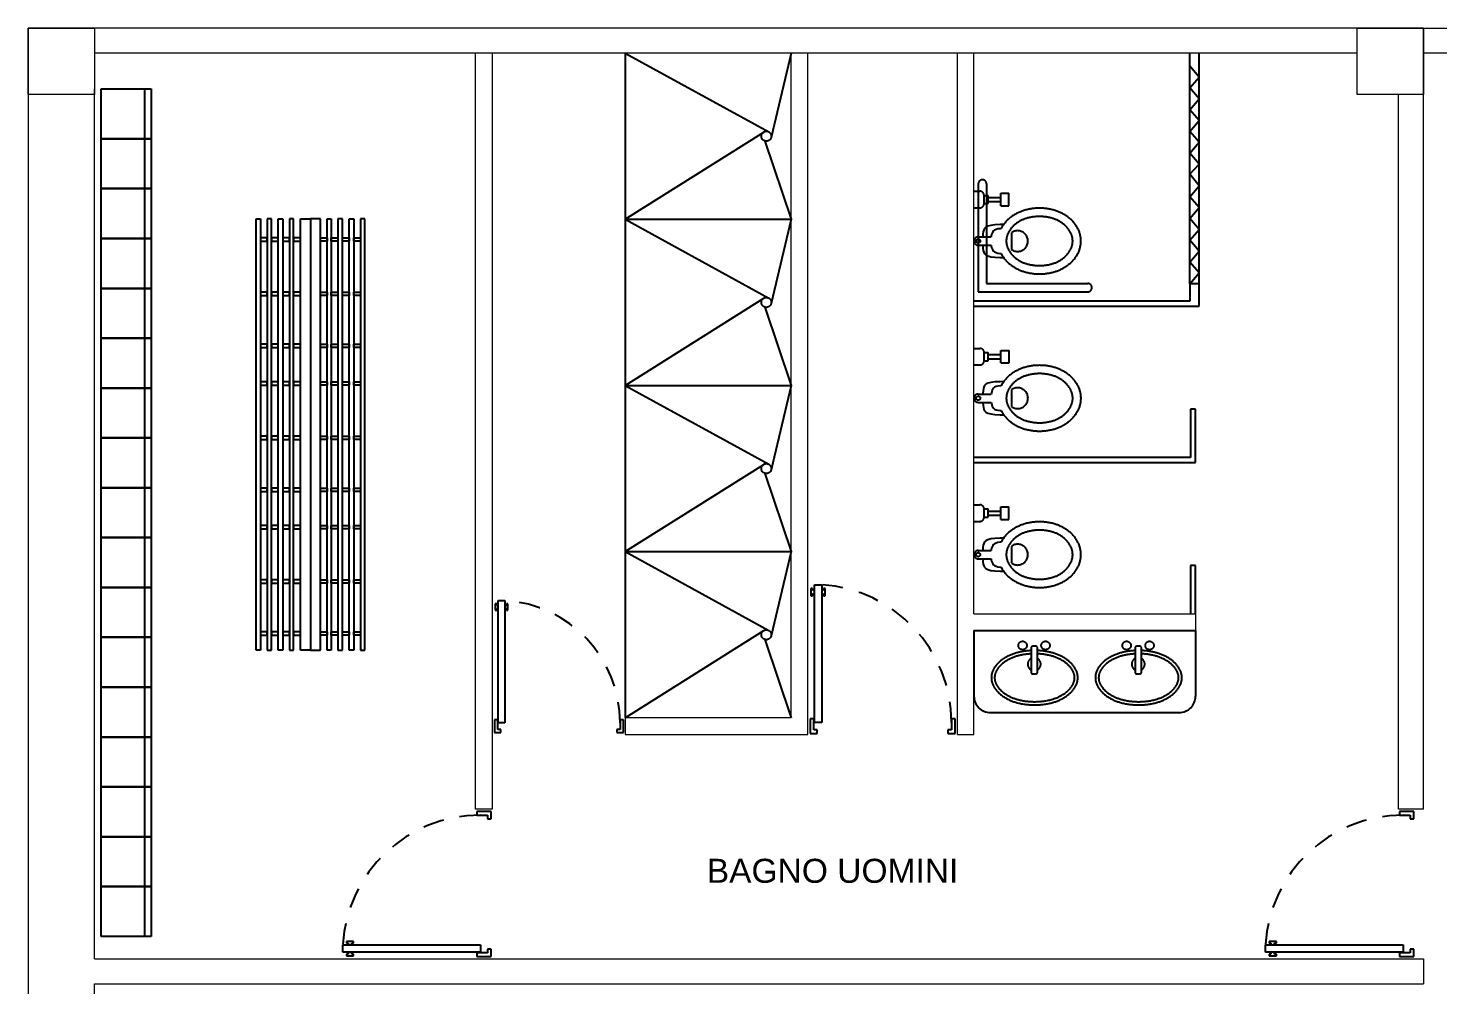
# Model space of a CAD drawing. Header units: millimetres. Extents: x 195.9 to 224.5, y 160.7 to 177.5.
# Drawn here: x 195.93 to 204.42, y 171.73 to 177.49 of the extents above; entities that cross this region are included whole.
import ezdxf

# ---------------------------------------------------------------- set-up
doc = ezdxf.new("R2010")
doc.units = ezdxf.units.MM
for name, pattern in [('ACAD_ISO05W100', [33, 24, -3, 0, -3, 0, -3]), ('DASHDOT', [25.4, 12.7, -6.35, 0, -6.35]), ('HIDDEN2', [0.1875, 0.125, -0.0625])]:
    doc.linetypes.add(name, pattern=pattern)
doc.layers.add('ARREDI_attrezzature', color=175, linetype='Continuous')
doc.layers.add('PORTE_finestre', color=252, linetype='Continuous')
for name, color, linetype, lineweight in [('MURATURA_sezioni', 5, 'Continuous', 18), ('SEZIONI_medie', 2, 'Continuous', 20), ('TESTO', 253, 'Continuous', 25)]:
    doc.layers.add(name, color=color, linetype=linetype, lineweight=lineweight)
doc.styles.get("Standard").update_dxf_attribs({"font": 'ARIAL.TTF'})

msp = doc.modelspace()

# ---------------------------------------------------------------- linework, layer by layer
at = {"layer": 'ARREDI_attrezzature', "linetype": 'DASHDOT'}
for p, q in [((199.5249, 177.3371), (199.5249, 176.3371)), ((199.5249, 177.3371), (200.3893, 176.8634)), ((200.5249, 177.3371), (200.4041, 176.8301)), ((202.9245, 175.9492), (202.9245, 177.3371)), ((202.9812, 175.9492), (202.9812, 177.3371)), ((202.9812, 177.1932), (202.9245, 177.2587)), ((202.9245, 177.1277), (202.9812, 177.1932)), ((196.3712, 177.1216), (196.6712, 177.1216)), ((196.3712, 176.8216), (196.3712, 177.1216)), ((196.6312, 177.1216), (196.6312, 172.0216)), ((196.6712, 177.1216), (196.6712, 176.8216)), ((202.9812, 177.0622), (202.9245, 177.1277)), ((202.9245, 176.9968), (202.9812, 177.0622)), ((202.9812, 176.9313), (202.9245, 176.9968)), ((202.9245, 176.8658), (202.9812, 176.9313)), ((199.5249, 176.3371), (200.3589, 176.8624)), ((202.9812, 176.8003), (202.9245, 176.8658)), ((196.6712, 176.8216), (196.3712, 176.8216)), ((196.3712, 176.8216), (196.6712, 176.8216)), ((196.3712, 176.5216), (196.3712, 176.8216)), ((196.6712, 176.8216), (196.6712, 176.5216)), ((200.3666, 176.8082), (200.5249, 176.3371)), ((202.9245, 176.7349), (202.9812, 176.8003)), ((202.9812, 176.6694), (202.9245, 176.7349)), ((202.9245, 176.6092), (202.9812, 176.6694)), ((202.9812, 176.5385), (202.9245, 176.6092)), ((196.6712, 176.5216), (196.3712, 176.5216)), ((196.3712, 176.5216), (196.6712, 176.5216)), ((196.3712, 176.2216), (196.3712, 176.5216)), ((196.6712, 176.5216), (196.6712, 176.2216)), ((201.6249, 176.5062), (201.6606, 176.5062)), ((201.6506, 176.5497), (201.6506, 175.9008)), ((201.7006, 176.5497), (201.7006, 175.9508)), ((202.9245, 176.473), (202.9812, 176.5385)), ((201.6856, 176.4812), (201.7106, 176.4812)), ((201.6856, 176.4312), (201.6856, 176.4812)), ((201.6856, 176.4312), (201.7106, 176.4312)), ((201.7106, 176.4312), (201.7106, 176.4812)), ((201.7106, 176.4687), (201.7856, 176.4687)), ((201.7106, 176.4437), (201.7856, 176.4437)), ((201.7856, 176.4937), (201.8356, 176.4937)), ((201.7856, 176.4187), (201.7856, 176.4937)), ((201.8356, 176.4187), (201.8356, 176.4937)), ((202.9812, 176.4075), (202.9245, 176.473)), ((197.303, 176.3406), (197.3289, 176.3406)), ((197.303, 173.7432), (197.303, 176.3406)), ((197.3289, 176.3406), (197.3289, 173.7432)), ((197.3967, 176.3406), (197.3693, 176.3406)), ((197.3693, 176.3406), (197.3693, 173.7432)), ((197.3967, 173.7432), (197.3967, 176.3406)), ((197.437, 176.3406), (197.4644, 176.3406)), ((197.437, 173.7432), (197.437, 176.3406)), ((197.4644, 176.3406), (197.4644, 173.7432)), ((197.5293, 176.3406), (197.5048, 176.3406)), ((197.5048, 176.3406), (197.5048, 173.7432)), ((197.5293, 173.7432), (197.5293, 176.3406)), ((197.5696, 176.3406), (197.6302, 176.3406)), ((197.5696, 173.7432), (197.5696, 176.3406)), ((197.6302, 176.3406), (197.6302, 173.7432)), ((197.6907, 176.3406), (197.6302, 176.3406)), ((197.6302, 176.3406), (197.6302, 173.7432)), ((197.6907, 173.7432), (197.6907, 176.3406)), ((197.731, 173.7432), (197.731, 176.3406)), ((197.731, 176.3406), (197.7556, 176.3406)), ((197.7556, 176.3406), (197.7556, 173.7432)), ((197.8233, 176.3406), (197.7959, 176.3406)), ((197.7959, 176.3406), (197.7959, 173.7432)), ((197.8233, 173.7432), (197.8233, 176.3406)), ((197.8636, 173.7432), (197.8636, 176.3406)), ((197.8636, 176.3406), (197.891, 176.3406)), ((197.891, 176.3406), (197.891, 173.7432)), ((197.9573, 176.3406), (197.9314, 176.3406)), ((197.9314, 176.3406), (197.9314, 173.7432)), ((197.9573, 173.7432), (197.9573, 176.3406)), ((199.5249, 176.3371), (200.5249, 176.3371)), ((199.5249, 176.3371), (200.3893, 175.8634)), ((199.5249, 176.3371), (199.5249, 175.3371)), ((200.5249, 176.3371), (200.4041, 175.8301)), ((201.6249, 176.4062), (201.6606, 176.4062)), ((201.7856, 176.4187), (201.8356, 176.4187)), ((202.9245, 176.342), (202.9812, 176.4075)), ((202.9812, 176.2766), (202.9245, 176.342)), ((201.6811, 176.2624), (201.6791, 176.2499)), ((201.684, 176.2733), (201.6811, 176.2624)), ((201.6886, 176.2825), (201.684, 176.2733)), ((201.6964, 176.29), (201.6886, 176.2825)), ((201.7085, 176.296), (201.6964, 176.29)), ((201.7261, 176.3006), (201.7085, 176.296)), ((201.7506, 176.3038), (201.7261, 176.3006)), ((201.7338, 176.2539), (201.7311, 176.2458)), ((201.7375, 176.261), (201.7338, 176.2539)), ((201.7424, 176.2671), (201.7375, 176.261)), ((201.7491, 176.2721), (201.7424, 176.2671)), ((201.7578, 176.276), (201.7491, 176.2721)), ((201.7831, 176.3056), (201.7506, 176.3038)), ((201.7689, 176.2789), (201.7578, 176.276)), ((201.7828, 176.2806), (201.7689, 176.2789)), ((201.7876, 176.2808), (201.7828, 176.2806)), ((201.8033, 176.3059), (201.7831, 176.3056)), ((201.8499, 176.2562), (201.8499, 176.1562)), ((202.9245, 176.2111), (202.9812, 176.2766)), ((196.6712, 176.2216), (196.3712, 176.2216)), ((196.3712, 176.2216), (196.6712, 176.2216)), ((196.3712, 175.9216), (196.3712, 176.2216)), ((196.6712, 176.2216), (196.6712, 175.9216)), ((197.3693, 176.2253), (197.3289, 176.2253)), ((197.3289, 176.2253), (197.3289, 176.2051)), ((197.3289, 176.2051), (197.3693, 176.2051)), ((197.3693, 176.2051), (197.3693, 176.2253)), ((197.437, 176.2253), (197.3967, 176.2253)), ((197.3967, 176.2253), (197.3967, 176.2051)), ((197.3967, 176.2051), (197.437, 176.2051)), ((197.437, 176.2051), (197.437, 176.2253)), ((197.5048, 176.2253), (197.4644, 176.2253)), ((197.4644, 176.2253), (197.4644, 176.2051)), ((197.4644, 176.2051), (197.5048, 176.2051)), ((197.5048, 176.2051), (197.5048, 176.2253)), ((197.5696, 176.2253), (197.5293, 176.2253)), ((197.5293, 176.2253), (197.5293, 176.2051)), ((197.5293, 176.2051), (197.5696, 176.2051)), ((197.5696, 176.2051), (197.5696, 176.2253)), ((197.6907, 176.2051), (197.6907, 176.2253)), ((197.6907, 176.2253), (197.731, 176.2253)), ((197.731, 176.2051), (197.6907, 176.2051)), ((197.731, 176.2253), (197.731, 176.2051)), ((197.7556, 176.2051), (197.7556, 176.2253)), ((197.7556, 176.2253), (197.7959, 176.2253)), ((197.7959, 176.2051), (197.7556, 176.2051)), ((197.7959, 176.2253), (197.7959, 176.2051)), ((197.8233, 176.2051), (197.8233, 176.2253)), ((197.8233, 176.2253), (197.8636, 176.2253)), ((197.8636, 176.2051), (197.8233, 176.2051)), ((197.8636, 176.2253), (197.8636, 176.2051)), ((197.891, 176.2051), (197.891, 176.2253)), ((197.891, 176.2253), (197.9314, 176.2253)), ((197.9314, 176.2051), (197.891, 176.2051)), ((197.9314, 176.2253), (197.9314, 176.2051)), ((201.6499, 176.2312), (201.7282, 176.2312)), ((201.6499, 176.1812), (201.7282, 176.1812)), ((201.6776, 176.2361), (201.6773, 176.2312)), ((201.6773, 176.1812), (201.6776, 176.1763)), ((201.6791, 176.2499), (201.6776, 176.2361)), ((201.6776, 176.1763), (201.6791, 176.1625)), ((201.7291, 176.2367), (201.7282, 176.2312)), ((201.7282, 176.1812), (201.7291, 176.1757)), ((201.7311, 176.2458), (201.7291, 176.2367)), ((201.7291, 176.1757), (201.7311, 176.1666)), ((201.7311, 176.1666), (201.7338, 176.1585)), ((202.9812, 176.1456), (202.9245, 176.2111)), ((201.6791, 176.1625), (201.6811, 176.1499)), ((201.6811, 176.1499), (201.684, 176.1391)), ((201.684, 176.1391), (201.6886, 176.1299)), ((201.6886, 176.1299), (201.6964, 176.1224)), ((201.6964, 176.1224), (201.7085, 176.1164)), ((201.7085, 176.1164), (201.7261, 176.1118)), ((201.7261, 176.1118), (201.7506, 176.1086)), ((201.7338, 176.1585), (201.7375, 176.1514)), ((201.7375, 176.1514), (201.7424, 176.1453)), ((201.7424, 176.1453), (201.7491, 176.1403)), ((201.7491, 176.1403), (201.7578, 176.1364)), ((201.7506, 176.1086), (201.7831, 176.1068)), ((201.7578, 176.1364), (201.7689, 176.1335)), ((201.7689, 176.1335), (201.7828, 176.1318)), ((201.7828, 176.1318), (201.7876, 176.1316)), ((201.7831, 176.1068), (201.8033, 176.1065)), ((202.9245, 176.0801), (202.9812, 176.1456)), ((202.9812, 176.0147), (202.9245, 176.0801)), ((202.9245, 175.9492), (202.9812, 176.0147)), ((196.6712, 175.9216), (196.3712, 175.9216)), ((196.3712, 175.9216), (196.6712, 175.9216)), ((196.3712, 175.6216), (196.3712, 175.9216)), ((196.6712, 175.9216), (196.6712, 175.6216)), ((201.7006, 175.9508), (202.3101, 175.9508)), ((202.9812, 175.9492), (202.9245, 175.9492)), ((202.9245, 175.9492), (202.9246, 175.8451)), ((202.9812, 175.8151), (202.9812, 175.9492)), ((197.3693, 175.8981), (197.3289, 175.8981)), ((197.3289, 175.8981), (197.3289, 175.878)), ((197.3289, 175.878), (197.3693, 175.878)), ((197.3693, 175.878), (197.3693, 175.8981)), ((197.437, 175.8981), (197.3967, 175.8981)), ((197.3967, 175.8981), (197.3967, 175.878)), ((197.3967, 175.878), (197.437, 175.878)), ((197.437, 175.878), (197.437, 175.8981)), ((197.5048, 175.8981), (197.4644, 175.8981)), ((197.4644, 175.8981), (197.4644, 175.878)), ((197.4644, 175.878), (197.5048, 175.878)), ((197.5048, 175.878), (197.5048, 175.8981)), ((197.5696, 175.8981), (197.5293, 175.8981)), ((197.5293, 175.8981), (197.5293, 175.878)), ((197.5293, 175.878), (197.5696, 175.878)), ((197.5696, 175.878), (197.5696, 175.8981)), ((197.6907, 175.878), (197.6907, 175.8981)), ((197.6907, 175.8981), (197.731, 175.8981)), ((197.731, 175.878), (197.6907, 175.878)), ((197.731, 175.8981), (197.731, 175.878)), ((197.7556, 175.878), (197.7556, 175.8981)), ((197.7556, 175.8981), (197.7959, 175.8981)), ((197.7959, 175.878), (197.7556, 175.878)), ((197.7959, 175.8981), (197.7959, 175.878)), ((197.8233, 175.878), (197.8233, 175.8981)), ((197.8233, 175.8981), (197.8636, 175.8981)), ((197.8636, 175.878), (197.8233, 175.878)), ((197.8636, 175.8981), (197.8636, 175.878)), ((197.891, 175.878), (197.891, 175.8981)), ((197.891, 175.8981), (197.9314, 175.8981)), ((197.9314, 175.878), (197.891, 175.878)), ((197.9314, 175.8981), (197.9314, 175.878)), ((199.5249, 175.3371), (200.3589, 175.8624)), ((202.9246, 175.8451), (201.6249, 175.8441)), ((201.6506, 175.9008), (202.3101, 175.9008)), ((200.3666, 175.8082), (200.5249, 175.3371)), ((201.6249, 175.8151), (202.9812, 175.8151)), ((196.6712, 175.6216), (196.3712, 175.6216)), ((196.3712, 175.6216), (196.6712, 175.6216)), ((196.3712, 175.3216), (196.3712, 175.6216)), ((196.6712, 175.6216), (196.6712, 175.3216)), ((197.3693, 175.5854), (197.3289, 175.5854)), ((197.3289, 175.5854), (197.3289, 175.5652)), ((197.3693, 175.5652), (197.3693, 175.5854)), ((197.437, 175.5854), (197.3967, 175.5854)), ((197.3967, 175.5854), (197.3967, 175.5652)), ((197.437, 175.5652), (197.437, 175.5854)), ((197.5048, 175.5854), (197.4644, 175.5854)), ((197.4644, 175.5854), (197.4644, 175.5652)), ((197.5048, 175.5652), (197.5048, 175.5854)), ((197.5696, 175.5854), (197.5293, 175.5854)), ((197.5293, 175.5854), (197.5293, 175.5652)), ((197.5696, 175.5652), (197.5696, 175.5854)), ((197.6907, 175.5652), (197.6907, 175.5854)), ((197.6907, 175.5854), (197.731, 175.5854)), ((197.731, 175.5854), (197.731, 175.5652)), ((197.7556, 175.5652), (197.7556, 175.5854)), ((197.7556, 175.5854), (197.7959, 175.5854)), ((197.7959, 175.5854), (197.7959, 175.5652)), ((197.8233, 175.5652), (197.8233, 175.5854)), ((197.8233, 175.5854), (197.8636, 175.5854)), ((197.8636, 175.5854), (197.8636, 175.5652)), ((197.891, 175.5652), (197.891, 175.5854)), ((197.891, 175.5854), (197.9314, 175.5854)), ((197.9314, 175.5854), (197.9314, 175.5652)), ((197.3289, 175.5652), (197.3693, 175.5652)), ((197.3967, 175.5652), (197.437, 175.5652)), ((197.4644, 175.5652), (197.5048, 175.5652)), ((197.5293, 175.5652), (197.5696, 175.5652)), ((197.731, 175.5652), (197.6907, 175.5652)), ((197.7959, 175.5652), (197.7556, 175.5652)), ((197.8636, 175.5652), (197.8233, 175.5652)), ((197.9314, 175.5652), (197.891, 175.5652)), ((201.6251, 175.5605), (201.6608, 175.5605)), ((201.6858, 175.5355), (201.7108, 175.5355)), ((201.6858, 175.4855), (201.6858, 175.5355)), ((201.7108, 175.4855), (201.7108, 175.5355)), ((201.7108, 175.523), (201.7858, 175.523)), ((201.7108, 175.498), (201.7858, 175.498)), ((201.7858, 175.548), (201.8358, 175.548)), ((201.7858, 175.473), (201.7858, 175.548)), ((201.8358, 175.473), (201.8358, 175.548)), ((201.6251, 175.4605), (201.6608, 175.4605)), ((201.6858, 175.4855), (201.7108, 175.4855)), ((201.7858, 175.473), (201.8358, 175.473)), ((196.6712, 175.3216), (196.3712, 175.3216)), ((196.3712, 175.3216), (196.6712, 175.3216)), ((196.3712, 175.0216), (196.3712, 175.3216)), ((196.6712, 175.3216), (196.6712, 175.0216)), ((197.3693, 175.3588), (197.3289, 175.3588)), ((197.3289, 175.3588), (197.3289, 175.3387)), ((197.3289, 175.3387), (197.3693, 175.3387)), ((197.3693, 175.3387), (197.3693, 175.3588)), ((197.437, 175.3588), (197.3967, 175.3588)), ((197.3967, 175.3588), (197.3967, 175.3387)), ((197.3967, 175.3387), (197.437, 175.3387)), ((197.437, 175.3387), (197.437, 175.3588)), ((197.5048, 175.3588), (197.4644, 175.3588)), ((197.4644, 175.3588), (197.4644, 175.3387)), ((197.4644, 175.3387), (197.5048, 175.3387)), ((197.5048, 175.3387), (197.5048, 175.3588)), ((197.5696, 175.3588), (197.5293, 175.3588)), ((197.5293, 175.3588), (197.5293, 175.3387)), ((197.5293, 175.3387), (197.5696, 175.3387)), ((197.5696, 175.3387), (197.5696, 175.3588)), ((197.6907, 175.3387), (197.6907, 175.3588)), ((197.6907, 175.3588), (197.731, 175.3588)), ((197.731, 175.3387), (197.6907, 175.3387)), ((197.731, 175.3588), (197.731, 175.3387)), ((197.7556, 175.3387), (197.7556, 175.3588)), ((197.7556, 175.3588), (197.7959, 175.3588)), ((197.7959, 175.3387), (197.7556, 175.3387)), ((197.7959, 175.3588), (197.7959, 175.3387)), ((197.8233, 175.3387), (197.8233, 175.3588)), ((197.8233, 175.3588), (197.8636, 175.3588)), ((197.8636, 175.3387), (197.8233, 175.3387)), ((197.8636, 175.3588), (197.8636, 175.3387)), ((197.891, 175.3387), (197.891, 175.3588)), ((197.891, 175.3588), (197.9314, 175.3588)), ((197.9314, 175.3387), (197.891, 175.3387)), ((197.9314, 175.3588), (197.9314, 175.3387)), ((199.5249, 175.3371), (200.3893, 174.8634)), ((199.5249, 175.3371), (200.5249, 175.3371)), ((199.5249, 175.3371), (199.5249, 174.3371)), ((200.5249, 175.3371), (200.4041, 174.8301)), ((201.6842, 175.3276), (201.6813, 175.3167)), ((201.6888, 175.3367), (201.6842, 175.3276)), ((201.6966, 175.3443), (201.6888, 175.3367)), ((201.7087, 175.3503), (201.6966, 175.3443)), ((201.7263, 175.3549), (201.7087, 175.3503)), ((201.7508, 175.358), (201.7263, 175.3549)), ((201.7426, 175.3213), (201.7377, 175.3152)), ((201.7493, 175.3263), (201.7426, 175.3213)), ((201.758, 175.3303), (201.7493, 175.3263)), ((201.7833, 175.3599), (201.7508, 175.358)), ((201.7691, 175.3331), (201.758, 175.3303)), ((201.783, 175.3349), (201.7691, 175.3331)), ((201.7878, 175.335), (201.783, 175.3349)), ((201.8035, 175.3602), (201.7833, 175.3599)), ((201.6501, 175.2855), (201.7284, 175.2855)), ((201.6501, 175.2355), (201.7284, 175.2355)), ((201.6778, 175.2903), (201.6775, 175.2855)), ((201.6775, 175.2355), (201.6778, 175.2306)), ((201.6793, 175.3042), (201.6778, 175.2903)), ((201.6813, 175.3167), (201.6793, 175.3042)), ((201.7293, 175.291), (201.7284, 175.2855)), ((201.7284, 175.2355), (201.7293, 175.2299)), ((201.7313, 175.3), (201.7293, 175.291)), ((201.734, 175.3081), (201.7313, 175.3)), ((201.7377, 175.3152), (201.734, 175.3081)), ((201.8501, 175.3105), (201.8501, 175.2105)), ((201.6778, 175.2306), (201.6793, 175.2167)), ((201.6793, 175.2167), (201.6813, 175.2042)), ((201.6813, 175.2042), (201.6842, 175.1934)), ((201.6842, 175.1934), (201.6888, 175.1842)), ((201.6888, 175.1842), (201.6966, 175.1766)), ((201.6966, 175.1766), (201.7087, 175.1706)), ((201.7087, 175.1706), (201.7263, 175.1661)), ((201.7263, 175.1661), (201.7508, 175.1629)), ((201.7293, 175.2299), (201.7313, 175.2209)), ((201.7313, 175.2209), (201.734, 175.2128)), ((201.734, 175.2128), (201.7377, 175.2057)), ((201.7377, 175.2057), (201.7426, 175.1996)), ((201.7426, 175.1996), (201.7493, 175.1946)), ((201.7493, 175.1946), (201.758, 175.1906)), ((201.7508, 175.1629), (201.7833, 175.1611)), ((201.758, 175.1906), (201.7691, 175.1878)), ((201.7691, 175.1878), (201.783, 175.186)), ((201.783, 175.186), (201.7878, 175.1859)), ((201.7833, 175.1611), (201.8035, 175.1608)), ((202.958, 175.1942), (202.928, 175.1942)), ((202.928, 175.1942), (202.928, 174.9036)), ((202.958, 174.8736), (202.958, 175.1942)), ((196.6712, 175.0216), (196.3712, 175.0216)), ((196.3712, 175.0216), (196.6712, 175.0216)), ((196.3712, 174.7216), (196.3712, 175.0216)), ((196.6712, 175.0216), (196.6712, 174.7216)), ((197.3693, 175.0317), (197.3289, 175.0317)), ((197.3289, 175.0317), (197.3289, 175.0115)), ((197.3289, 175.0115), (197.3693, 175.0115)), ((197.3693, 175.0115), (197.3693, 175.0317)), ((197.437, 175.0317), (197.3967, 175.0317)), ((197.3967, 175.0317), (197.3967, 175.0115)), ((197.3967, 175.0115), (197.437, 175.0115)), ((197.437, 175.0115), (197.437, 175.0317)), ((197.5048, 175.0317), (197.4644, 175.0317)), ((197.4644, 175.0317), (197.4644, 175.0115)), ((197.4644, 175.0115), (197.5048, 175.0115)), ((197.5048, 175.0115), (197.5048, 175.0317)), ((197.5696, 175.0317), (197.5293, 175.0317)), ((197.5293, 175.0317), (197.5293, 175.0115)), ((197.5293, 175.0115), (197.5696, 175.0115)), ((197.5696, 175.0115), (197.5696, 175.0317)), ((197.6907, 175.0115), (197.6907, 175.0317)), ((197.6907, 175.0317), (197.731, 175.0317)), ((197.731, 175.0115), (197.6907, 175.0115)), ((197.731, 175.0317), (197.731, 175.0115)), ((197.7556, 175.0115), (197.7556, 175.0317)), ((197.7556, 175.0317), (197.7959, 175.0317)), ((197.7959, 175.0115), (197.7556, 175.0115)), ((197.7959, 175.0317), (197.7959, 175.0115)), ((197.8233, 175.0115), (197.8233, 175.0317)), ((197.8233, 175.0317), (197.8636, 175.0317)), ((197.8636, 175.0115), (197.8233, 175.0115)), ((197.8636, 175.0317), (197.8636, 175.0115)), ((197.891, 175.0115), (197.891, 175.0317)), ((197.891, 175.0317), (197.9314, 175.0317)), ((197.9314, 175.0115), (197.891, 175.0115)), ((197.9314, 175.0317), (197.9314, 175.0115)), ((202.928, 174.9036), (201.625, 174.9036)), ((199.5249, 174.3371), (200.3589, 174.8624)), ((201.6251, 174.8736), (202.958, 174.8736)), ((200.3666, 174.8082), (200.5249, 174.3371)), ((196.6712, 174.7216), (196.3712, 174.7216)), ((196.3712, 174.7216), (196.6712, 174.7216)), ((196.3712, 174.4216), (196.3712, 174.7216)), ((196.6712, 174.7216), (196.6712, 174.4216)), ((197.3693, 174.7189), (197.3289, 174.7189)), ((197.3289, 174.7189), (197.3289, 174.6987)), ((197.3289, 174.6987), (197.3693, 174.6987)), ((197.3693, 174.6987), (197.3693, 174.7189)), ((197.437, 174.7189), (197.3967, 174.7189)), ((197.3967, 174.7189), (197.3967, 174.6987)), ((197.3967, 174.6987), (197.437, 174.6987)), ((197.437, 174.6987), (197.437, 174.7189)), ((197.5048, 174.7189), (197.4644, 174.7189)), ((197.4644, 174.7189), (197.4644, 174.6987)), ((197.4644, 174.6987), (197.5048, 174.6987)), ((197.5048, 174.6987), (197.5048, 174.7189)), ((197.5696, 174.7189), (197.5293, 174.7189)), ((197.5293, 174.7189), (197.5293, 174.6987)), ((197.5293, 174.6987), (197.5696, 174.6987)), ((197.5696, 174.6987), (197.5696, 174.7189)), ((197.6907, 174.6987), (197.6907, 174.7189)), ((197.6907, 174.7189), (197.731, 174.7189)), ((197.731, 174.6987), (197.6907, 174.6987)), ((197.731, 174.7189), (197.731, 174.6987)), ((197.7556, 174.6987), (197.7556, 174.7189)), ((197.7556, 174.7189), (197.7959, 174.7189)), ((197.7959, 174.6987), (197.7556, 174.6987)), ((197.7959, 174.7189), (197.7959, 174.6987)), ((197.8233, 174.6987), (197.8233, 174.7189)), ((197.8233, 174.7189), (197.8636, 174.7189)), ((197.8636, 174.6987), (197.8233, 174.6987)), ((197.8636, 174.7189), (197.8636, 174.6987)), ((197.891, 174.6987), (197.891, 174.7189)), ((197.891, 174.7189), (197.9314, 174.7189)), ((197.9314, 174.6987), (197.891, 174.6987)), ((197.9314, 174.7189), (197.9314, 174.6987)), ((201.6249, 174.619), (201.6605, 174.619)), ((201.6855, 174.594), (201.7105, 174.594)), ((201.6855, 174.544), (201.6855, 174.594)), ((201.7105, 174.544), (201.7105, 174.594)), ((201.7105, 174.5815), (201.7855, 174.5815)), ((201.7105, 174.5565), (201.7855, 174.5565)), ((201.7855, 174.6065), (201.8355, 174.6065)), ((201.7855, 174.5315), (201.7855, 174.6065)), ((201.8355, 174.5315), (201.8355, 174.6065)), ((197.3693, 174.4941), (197.3289, 174.4941)), ((197.3289, 174.4941), (197.3289, 174.4739)), ((197.3289, 174.4739), (197.3693, 174.4739)), ((197.3693, 174.4739), (197.3693, 174.4941)), ((197.437, 174.4941), (197.3967, 174.4941)), ((197.3967, 174.4941), (197.3967, 174.4739)), ((197.3967, 174.4739), (197.437, 174.4739)), ((197.437, 174.4739), (197.437, 174.4941)), ((197.5048, 174.4941), (197.4644, 174.4941)), ((197.4644, 174.4941), (197.4644, 174.4739)), ((197.4644, 174.4739), (197.5048, 174.4739)), ((197.5048, 174.4739), (197.5048, 174.4941)), ((197.5696, 174.4941), (197.5293, 174.4941)), ((197.5293, 174.4941), (197.5293, 174.4739)), ((197.5293, 174.4739), (197.5696, 174.4739)), ((197.5696, 174.4739), (197.5696, 174.4941)), ((197.6907, 174.4739), (197.6907, 174.4941)), ((197.6907, 174.4941), (197.731, 174.4941)), ((197.731, 174.4739), (197.6907, 174.4739)), ((197.731, 174.4941), (197.731, 174.4739)), ((197.7556, 174.4739), (197.7556, 174.4941)), ((197.7556, 174.4941), (197.7959, 174.4941)), ((197.7959, 174.4739), (197.7556, 174.4739)), ((197.7959, 174.4941), (197.7959, 174.4739)), ((197.8233, 174.4739), (197.8233, 174.4941)), ((197.8233, 174.4941), (197.8636, 174.4941)), ((197.8636, 174.4739), (197.8233, 174.4739)), ((197.8636, 174.4941), (197.8636, 174.4739)), ((197.891, 174.4739), (197.891, 174.4941)), ((197.891, 174.4941), (197.9314, 174.4941)), ((197.9314, 174.4739), (197.891, 174.4739)), ((197.9314, 174.4941), (197.9314, 174.4739)), ((201.6249, 174.519), (201.6605, 174.519)), ((201.6855, 174.544), (201.7105, 174.544)), ((201.7855, 174.5315), (201.8355, 174.5315)), ((196.6712, 174.4216), (196.3712, 174.4216)), ((196.3712, 174.4216), (196.6712, 174.4216)), ((196.3712, 174.1216), (196.3712, 174.4216)), ((196.6712, 174.4216), (196.6712, 174.1216)), ((201.684, 174.3861), (201.6811, 174.3752)), ((201.6886, 174.3952), (201.684, 174.3861)), ((201.6964, 174.4028), (201.6886, 174.3952)), ((201.7085, 174.4088), (201.6964, 174.4028)), ((201.7261, 174.4134), (201.7085, 174.4088)), ((201.7505, 174.4165), (201.7261, 174.4134)), ((201.7491, 174.3848), (201.7424, 174.3798)), ((201.7578, 174.3888), (201.7491, 174.3848)), ((201.783, 174.4184), (201.7505, 174.4165)), ((201.7689, 174.3917), (201.7578, 174.3888)), ((201.7828, 174.3934), (201.7689, 174.3917)), ((201.7876, 174.3935), (201.7828, 174.3934)), ((201.8033, 174.4187), (201.783, 174.4184)), ((199.5249, 174.3371), (200.3893, 173.8634)), ((199.5249, 174.3371), (199.5249, 173.3371)), ((199.5249, 174.3371), (200.5249, 174.3371)), ((200.5249, 174.3371), (200.4041, 173.8301)), ((201.6499, 174.344), (201.7282, 174.344)), ((201.6776, 174.3488), (201.6773, 174.344)), ((201.6791, 174.3627), (201.6776, 174.3488)), ((201.6811, 174.3752), (201.6791, 174.3627)), ((201.7291, 174.3495), (201.7282, 174.344)), ((201.7311, 174.3585), (201.7291, 174.3495)), ((201.7338, 174.3666), (201.7311, 174.3585)), ((201.7375, 174.3737), (201.7338, 174.3666)), ((201.7424, 174.3798), (201.7375, 174.3737)), ((201.8499, 174.369), (201.8499, 174.269)), ((201.6499, 174.294), (201.7282, 174.294)), ((201.6773, 174.294), (201.6776, 174.2891)), ((201.6776, 174.2891), (201.6791, 174.2752)), ((201.6791, 174.2752), (201.6811, 174.2627)), ((201.6811, 174.2627), (201.684, 174.2519)), ((201.684, 174.2519), (201.6886, 174.2427)), ((201.6886, 174.2427), (201.6964, 174.2351)), ((201.6964, 174.2351), (201.7085, 174.2291)), ((201.7085, 174.2291), (201.7261, 174.2246)), ((201.7261, 174.2246), (201.7505, 174.2214)), ((201.7282, 174.294), (201.7291, 174.2884)), ((201.7291, 174.2884), (201.7311, 174.2794)), ((201.7311, 174.2794), (201.7338, 174.2713)), ((201.7338, 174.2713), (201.7375, 174.2642)), ((201.7375, 174.2642), (201.7424, 174.2581)), ((201.7424, 174.2581), (201.7491, 174.2531)), ((201.7491, 174.2531), (201.7578, 174.2491)), ((201.7505, 174.2214), (201.783, 174.2196)), ((201.7578, 174.2491), (201.7689, 174.2463)), ((201.7689, 174.2463), (201.7828, 174.2445)), ((201.7828, 174.2445), (201.7876, 174.2444)), ((201.783, 174.2196), (201.8033, 174.2193)), ((202.9577, 174.2527), (202.9277, 174.2527)), ((202.9277, 174.2527), (202.9277, 173.9621)), ((202.9586, 173.9621), (202.9577, 174.2527)), ((197.3693, 174.1669), (197.3289, 174.1669)), ((197.3289, 174.1669), (197.3289, 174.1467)), ((197.3289, 174.1467), (197.3693, 174.1467)), ((197.3693, 174.1467), (197.3693, 174.1669)), ((197.437, 174.1669), (197.3967, 174.1669)), ((197.3967, 174.1669), (197.3967, 174.1467)), ((197.3967, 174.1467), (197.437, 174.1467)), ((197.437, 174.1467), (197.437, 174.1669)), ((197.5048, 174.1669), (197.4644, 174.1669)), ((197.4644, 174.1669), (197.4644, 174.1467)), ((197.4644, 174.1467), (197.5048, 174.1467)), ((197.5048, 174.1467), (197.5048, 174.1669)), ((197.5696, 174.1669), (197.5293, 174.1669)), ((197.5293, 174.1669), (197.5293, 174.1467)), ((197.5293, 174.1467), (197.5696, 174.1467)), ((197.5696, 174.1467), (197.5696, 174.1669)), ((197.6907, 174.1467), (197.6907, 174.1669)), ((197.6907, 174.1669), (197.731, 174.1669)), ((197.731, 174.1467), (197.6907, 174.1467)), ((197.731, 174.1669), (197.731, 174.1467)), ((197.7556, 174.1467), (197.7556, 174.1669)), ((197.7556, 174.1669), (197.7959, 174.1669)), ((197.7959, 174.1467), (197.7556, 174.1467)), ((197.7959, 174.1669), (197.7959, 174.1467)), ((197.8233, 174.1467), (197.8233, 174.1669)), ((197.8233, 174.1669), (197.8636, 174.1669)), ((197.8636, 174.1467), (197.8233, 174.1467)), ((197.8636, 174.1669), (197.8636, 174.1467)), ((197.891, 174.1467), (197.891, 174.1669)), ((197.891, 174.1669), (197.9314, 174.1669)), ((197.9314, 174.1467), (197.891, 174.1467)), ((197.9314, 174.1669), (197.9314, 174.1467)), ((196.6712, 174.1216), (196.3712, 174.1216)), ((196.3712, 174.1216), (196.6712, 174.1216)), ((196.3712, 173.8216), (196.3712, 174.1216)), ((196.6712, 174.1216), (196.6712, 173.8216)), ((196.6712, 173.8216), (196.3712, 173.8216)), ((196.3712, 173.8216), (196.6712, 173.8216)), ((196.3712, 173.5216), (196.3712, 173.8216)), ((196.6712, 173.8216), (196.6712, 173.5216)), ((197.3693, 173.8541), (197.3289, 173.8541)), ((197.3289, 173.8541), (197.3289, 173.834)), ((197.3289, 173.834), (197.3693, 173.834)), ((197.3693, 173.834), (197.3693, 173.8541)), ((197.437, 173.8541), (197.3967, 173.8541)), ((197.3967, 173.8541), (197.3967, 173.834)), ((197.3967, 173.834), (197.437, 173.834)), ((197.437, 173.834), (197.437, 173.8541)), ((197.5048, 173.8541), (197.4644, 173.8541)), ((197.4644, 173.8541), (197.4644, 173.834)), ((197.4644, 173.834), (197.5048, 173.834)), ((197.5048, 173.834), (197.5048, 173.8541)), ((197.5696, 173.8541), (197.5293, 173.8541)), ((197.5293, 173.8541), (197.5293, 173.834)), ((197.5293, 173.834), (197.5696, 173.834)), ((197.5696, 173.834), (197.5696, 173.8541)), ((197.6907, 173.834), (197.6907, 173.8541)), ((197.6907, 173.8541), (197.731, 173.8541)), ((197.731, 173.834), (197.6907, 173.834)), ((197.731, 173.8541), (197.731, 173.834)), ((197.7556, 173.834), (197.7556, 173.8541)), ((197.7556, 173.8541), (197.7959, 173.8541)), ((197.7959, 173.834), (197.7556, 173.834)), ((197.7959, 173.8541), (197.7959, 173.834)), ((197.8233, 173.834), (197.8233, 173.8541)), ((197.8233, 173.8541), (197.8636, 173.8541)), ((197.8636, 173.834), (197.8233, 173.834)), ((197.8636, 173.8541), (197.8636, 173.834)), ((197.891, 173.834), (197.891, 173.8541)), ((197.891, 173.8541), (197.9314, 173.8541)), ((197.9314, 173.834), (197.891, 173.834)), ((197.9314, 173.8541), (197.9314, 173.834)), ((199.5249, 173.3371), (200.3589, 173.8624)), ((200.3666, 173.8082), (200.5249, 173.3371)), ((201.6249, 173.8621), (201.6249, 173.4677)), ((201.6249, 173.8621), (202.9587, 173.8621)), ((202.9587, 173.8621), (202.9587, 173.4677)), ((197.3289, 173.7432), (197.303, 173.7432)), ((197.3693, 173.7432), (197.3967, 173.7432)), ((197.4644, 173.7432), (197.437, 173.7432)), ((197.5048, 173.7432), (197.5293, 173.7432)), ((197.6302, 173.7432), (197.5696, 173.7432)), ((197.6302, 173.7432), (197.6907, 173.7432)), ((197.7556, 173.7432), (197.731, 173.7432)), ((197.7959, 173.7432), (197.8233, 173.7432)), ((197.891, 173.7432), (197.8636, 173.7432)), ((197.9314, 173.7432), (197.9573, 173.7432)), ((201.9682, 173.7577), (201.9682, 173.611)), ((201.9968, 173.7676), (201.9781, 173.7676)), ((202.0067, 173.611), (202.0067, 173.7577)), ((202.5944, 173.7577), (202.5944, 173.611)), ((202.623, 173.7676), (202.6043, 173.7676)), ((202.6329, 173.611), (202.6329, 173.7577)), ((201.9781, 173.6012), (201.9968, 173.6012)), ((202.6043, 173.6012), (202.623, 173.6012)), ((196.6712, 173.5216), (196.3712, 173.5216)), ((196.3712, 173.5216), (196.6712, 173.5216)), ((196.3712, 173.2216), (196.3712, 173.5216)), ((196.6712, 173.5216), (196.6712, 173.2216)), ((201.7235, 173.3692), (202.8601, 173.3692)), ((196.6712, 173.2216), (196.3712, 173.2216)), ((196.3712, 173.2216), (196.6712, 173.2216)), ((196.3712, 172.9216), (196.3712, 173.2216)), ((196.6712, 173.2216), (196.6712, 172.9216)), ((196.6712, 172.9216), (196.3712, 172.9216)), ((196.3712, 172.9216), (196.6712, 172.9216)), ((196.3712, 172.6216), (196.3712, 172.9216)), ((196.6712, 172.9216), (196.6712, 172.6216)), ((196.6712, 172.6216), (196.3712, 172.6216)), ((196.3712, 172.6216), (196.6712, 172.6216)), ((196.3712, 172.3216), (196.3712, 172.6216)), ((196.6712, 172.6216), (196.6712, 172.3216)), ((196.6712, 172.3216), (196.3712, 172.3216)), ((196.3712, 172.3216), (196.6712, 172.3216)), ((196.3712, 172.0216), (196.3712, 172.3216)), ((196.6712, 172.3216), (196.6712, 172.0216)), ((196.6712, 172.0216), (196.3712, 172.0216))]:
    msp.add_line(p, q, dxfattribs=at)
for centre, radius in [((200.3749, 176.8371), 0.03), ((201.6499, 176.2062), 0.0125), ((200.3749, 175.8371), 0.03), ((201.6501, 175.2605), 0.0125), ((200.3749, 174.8371), 0.03), ((201.6499, 174.319), 0.0125), ((200.3749, 173.8371), 0.03), ((201.9175, 173.7724), 0.0256), ((202.0557, 173.7724), 0.0256), ((202.5437, 173.7724), 0.0256), ((202.6819, 173.7724), 0.0256)]:
    msp.add_circle(centre, radius, dxfattribs=at)
for centre, radius, start, end in [((201.6756, 176.5497), 0.025, 0, 180), ((201.6606, 176.4812), 0.025, 0, 90), ((201.6606, 176.4312), 0.025, 270, 0), ((201.9729, 176.1822), 0.2099, 126.49391, 150.75545), ((202.0008, 176.1444), 0.2569, 107.03683, 126.49391), ((202.0008, 176.1444), 0.2069, 107.03683, 126.49391), ((202.0191, 176.0848), 0.3192, 90, 107.03683), ((202.0191, 176.0848), 0.2692, 90, 107.03683), ((202.0191, 176.0848), 0.3192, 72.96317, 90), ((202.0191, 176.0848), 0.2692, 72.96317, 90), ((202.0374, 176.1444), 0.2069, 53.50609, 72.96317), ((202.0374, 176.1444), 0.2569, 53.50609, 72.96317), ((202.0653, 176.1822), 0.2099, 29.24455, 53.50609), ((201.93, 176.2062), 0.1608, 150.75545, 152.36294), ((201.93, 176.2062), 0.1108, 150.75545, 180), ((201.9729, 176.1822), 0.1599, 126.49391, 150.75545), ((201.8874, 176.2062), 0.0625, 233.1301, 126.8699), ((202.0653, 176.1822), 0.1599, 29.24455, 53.50609), ((202.1082, 176.2062), 0.1108, 0, 29.24455), ((202.1082, 176.2062), 0.1608, 0, 29.24455), ((201.6499, 176.2062), 0.025, 90, 180), ((201.6499, 176.2062), 0.025, 180, 270), ((201.93, 176.2062), 0.1108, 180, 209.24455), ((202.1082, 176.2062), 0.1108, 330.75545, 360), ((202.1082, 176.2062), 0.1608, 330.75545, 360), ((201.93, 176.2062), 0.1608, 207.63706, 209.24455), ((201.9729, 176.2302), 0.2099, 209.24455, 233.50609), ((201.9729, 176.2302), 0.1599, 209.24455, 233.50609), ((202.0008, 176.268), 0.2069, 233.50609, 252.96317), ((202.0374, 176.268), 0.2069, 287.03683, 306.49391), ((202.0653, 176.2302), 0.1599, 306.49391, 330.75545), ((202.0653, 176.2302), 0.2099, 306.49391, 330.75545), ((202.0008, 176.268), 0.2569, 233.50609, 252.96317), ((202.0191, 176.3276), 0.3192, 252.96317, 270), ((202.0191, 176.3276), 0.2692, 252.96317, 270), ((202.0191, 176.3276), 0.2692, 270, 287.03683), ((202.0191, 176.3276), 0.3192, 270, 287.03683), ((202.0374, 176.268), 0.2569, 287.03683, 306.49391), ((202.3101, 175.9258), 0.025, 270, 90), ((201.6608, 175.5355), 0.025, 0, 90), ((201.6608, 175.4855), 0.025, 270, 0), ((201.9731, 175.2365), 0.2099, 126.49391, 150.75545), ((202.001, 175.1987), 0.2569, 107.03683, 126.49391), ((202.0193, 175.1391), 0.3192, 90, 107.03683), ((202.0193, 175.1391), 0.2692, 90, 107.03683), ((202.0193, 175.1391), 0.3192, 72.96317, 90), ((202.0193, 175.1391), 0.2692, 72.96317, 90), ((202.0376, 175.1987), 0.2569, 53.50609, 72.96317), ((202.0655, 175.2365), 0.2099, 29.24455, 53.50609), ((201.9302, 175.2605), 0.1608, 150.75545, 152.36294), ((201.9731, 175.2365), 0.1599, 126.49391, 150.75545), ((201.8876, 175.2605), 0.0625, 233.1301, 126.8699), ((202.001, 175.1987), 0.2069, 107.03683, 126.49391), ((202.0376, 175.1987), 0.2069, 53.50609, 72.96317), ((202.0655, 175.2365), 0.1599, 29.24455, 53.50609), ((202.1084, 175.2605), 0.1608, 0, 29.24455), ((201.6501, 175.2605), 0.025, 90, 180), ((201.6501, 175.2605), 0.025, 180, 270), ((201.9302, 175.2605), 0.1108, 150.75545, 180), ((201.9302, 175.2605), 0.1108, 180, 209.24455), ((202.1084, 175.2605), 0.1108, 0, 29.24455), ((202.1084, 175.2605), 0.1108, 330.75545, 360), ((202.1084, 175.2605), 0.1608, 330.75545, 360), ((201.9302, 175.2605), 0.1608, 207.63706, 209.24455), ((201.9731, 175.2844), 0.2099, 209.24455, 233.50609), ((201.9731, 175.2844), 0.1599, 209.24455, 233.50609), ((202.001, 175.3222), 0.2069, 233.50609, 252.96317), ((202.0376, 175.3222), 0.2069, 287.03683, 306.49391), ((202.0655, 175.2844), 0.1599, 306.49391, 330.75545), ((202.0655, 175.2844), 0.2099, 306.49391, 330.75545), ((202.001, 175.3222), 0.2569, 233.50609, 252.96317), ((202.0193, 175.3819), 0.3192, 252.96317, 270), ((202.0193, 175.3819), 0.2692, 252.96317, 270), ((202.0193, 175.3819), 0.2692, 270, 287.03683), ((202.0193, 175.3819), 0.3192, 270, 287.03683), ((202.0376, 175.3222), 0.2569, 287.03683, 306.49391), ((201.6605, 174.594), 0.025, 0, 90), ((201.6605, 174.544), 0.025, 270, 0), ((202.0008, 174.2572), 0.2569, 107.03683, 126.49391), ((202.0191, 174.1976), 0.3192, 90, 107.03683), ((202.0191, 174.1976), 0.3192, 72.96317, 90), ((202.0374, 174.2572), 0.2569, 53.50609, 72.96317), ((201.93, 174.319), 0.1608, 150.75545, 152.36294), ((201.9729, 174.295), 0.2099, 126.49391, 150.75545), ((201.9729, 174.295), 0.1599, 126.49391, 150.75545), ((202.0008, 174.2572), 0.2069, 107.03683, 126.49391), ((202.0191, 174.1976), 0.2692, 90, 107.03683), ((202.0191, 174.1976), 0.2692, 72.96317, 90), ((202.0374, 174.2572), 0.2069, 53.50609, 72.96317), ((202.0653, 174.295), 0.1599, 29.24455, 53.50609), ((202.0653, 174.295), 0.2099, 29.24455, 53.50609), ((202.1082, 174.319), 0.1608, 0, 29.24455), ((201.6499, 174.319), 0.025, 90, 180), ((201.6499, 174.319), 0.025, 180, 270), ((201.93, 174.319), 0.1108, 150.75545, 180), ((201.93, 174.319), 0.1108, 180, 209.24455), ((201.8874, 174.319), 0.0625, 233.1301, 126.8699), ((202.1082, 174.319), 0.1108, 0, 29.24455), ((202.1082, 174.319), 0.1108, 330.75545, 360), ((202.1082, 174.319), 0.1608, 330.75545, 360), ((201.93, 174.319), 0.1608, 207.63706, 209.24455), ((201.9729, 174.3429), 0.2099, 209.24455, 233.50609), ((201.9729, 174.3429), 0.1599, 209.24455, 233.50609), ((202.0653, 174.3429), 0.1599, 306.49391, 330.75545), ((202.0653, 174.3429), 0.2099, 306.49391, 330.75545), ((202.0008, 174.3807), 0.2569, 233.50609, 252.96317), ((202.0008, 174.3807), 0.2069, 233.50609, 252.96317), ((202.0191, 174.4404), 0.3192, 252.96317, 270), ((202.0191, 174.4404), 0.2692, 252.96317, 270), ((202.0191, 174.4404), 0.2692, 270, 287.03683), ((202.0191, 174.4404), 0.3192, 270, 287.03683), ((202.0374, 174.3807), 0.2069, 287.03683, 306.49391), ((202.0374, 174.3807), 0.2569, 287.03683, 306.49391), ((201.9579, 173.4527), 0.2856, 104.62248, 122.20548), ((201.9579, 173.4527), 0.2659, 104.62248, 122.20548), ((201.9898, 173.3304), 0.412, 92.99433, 104.62248), ((201.9898, 173.3304), 0.3923, 92.99433, 104.62248), ((201.9781, 173.7577), 0.00986, 90, 180), ((201.9968, 173.7577), 0.00986, 0, 90), ((201.9898, 173.3304), 0.3923, 75.37752, 87.64558), ((201.9898, 173.3304), 0.412, 75.37752, 87.64558), ((202.0217, 173.4527), 0.2659, 57.79452, 75.37752), ((202.0217, 173.4527), 0.2856, 57.79452, 75.37752), ((202.5841, 173.4527), 0.2856, 104.62248, 122.20548), ((202.5841, 173.4527), 0.2659, 104.62248, 122.20548), ((202.616, 173.3304), 0.412, 92.99433, 104.62248), ((202.616, 173.3304), 0.3923, 92.99433, 104.62248), ((202.6043, 173.7577), 0.00986, 90, 180), ((202.623, 173.7577), 0.00986, 0, 90), ((202.616, 173.3304), 0.3923, 75.37752, 87.64558), ((202.616, 173.3304), 0.412, 75.37752, 87.64558), ((202.6479, 173.4527), 0.2659, 57.79452, 75.37752), ((202.6479, 173.4527), 0.2856, 57.79452, 75.37752), ((201.8355, 173.5784), 0.1061, 146.67026, 180), ((201.9092, 173.5299), 0.1944, 122.20548, 146.67026), ((201.8355, 173.5784), 0.0864, 146.67026, 180), ((201.9092, 173.5299), 0.1747, 122.20548, 146.67026), ((201.9875, 173.66), 0.0394, 119.1764, 240.8236), ((201.9875, 173.66), 0.0394, 299.1764, 60.8236), ((202.0703, 173.5299), 0.1747, 33.32974, 57.79452), ((202.0703, 173.5299), 0.1944, 33.32974, 57.79452), ((202.144, 173.5784), 0.0864, 360, 33.32974), ((202.144, 173.5784), 0.1061, 0, 33.32974), ((202.4617, 173.5784), 0.1061, 146.67026, 180), ((202.5354, 173.5299), 0.1944, 122.20548, 146.67026), ((202.4617, 173.5784), 0.0864, 146.67026, 180), ((202.5354, 173.5299), 0.1747, 122.20548, 146.67026), ((202.6137, 173.66), 0.0394, 119.1764, 240.8236), ((202.6137, 173.66), 0.0394, 299.1764, 60.8236), ((202.6965, 173.5299), 0.1747, 33.32974, 57.79452), ((202.6965, 173.5299), 0.1944, 33.32974, 57.79452), ((202.7702, 173.5784), 0.0864, 360, 33.32974), ((202.7702, 173.5784), 0.1061, 0, 33.32974), ((201.8355, 173.5784), 0.1061, 180, 213.32974), ((201.8355, 173.5784), 0.0864, 180, 213.32974), ((201.9781, 173.611), 0.00986, 180, 270), ((201.9968, 173.611), 0.00986, 270, 0), ((202.144, 173.5784), 0.0864, 326.67026, 0), ((202.144, 173.5784), 0.1061, 326.67026, 0), ((202.4617, 173.5784), 0.1061, 180, 213.32974), ((202.4617, 173.5784), 0.0864, 180, 213.32974), ((202.6043, 173.611), 0.00986, 180, 270), ((202.623, 173.611), 0.00986, 270, 0), ((202.7702, 173.5784), 0.0864, 326.67026, 0), ((202.7702, 173.5784), 0.1061, 326.67026, 0), ((201.7235, 173.4677), 0.0986, 180, 270), ((201.9092, 173.6269), 0.1944, 213.32974, 237.79452), ((201.9092, 173.6269), 0.1747, 213.32974, 237.79452), ((201.9579, 173.7041), 0.2856, 237.79452, 255.37752), ((201.9579, 173.7041), 0.2659, 237.79452, 255.37752), ((202.0217, 173.7041), 0.2659, 284.62248, 302.20548), ((202.0217, 173.7041), 0.2856, 284.62248, 302.20548), ((202.0703, 173.6269), 0.1747, 302.20548, 326.67026), ((202.0703, 173.6269), 0.1944, 302.20548, 326.67026), ((202.5354, 173.6269), 0.1944, 213.32974, 237.79452), ((202.5354, 173.6269), 0.1747, 213.32974, 237.79452), ((202.5841, 173.7041), 0.2856, 237.79452, 255.37752), ((202.5841, 173.7041), 0.2659, 237.79452, 255.37752), ((202.6479, 173.7041), 0.2659, 284.62248, 302.20548), ((202.6479, 173.7041), 0.2856, 284.62248, 302.20548), ((202.6965, 173.6269), 0.1747, 302.20548, 326.67026), ((202.6965, 173.6269), 0.1944, 302.20548, 326.67026), ((202.8601, 173.4677), 0.0986, 270, 0), ((201.9898, 173.8264), 0.412, 255.37752, 270), ((201.9898, 173.8264), 0.3923, 255.37752, 270), ((201.9898, 173.8264), 0.3923, 270, 284.62248), ((201.9898, 173.8264), 0.412, 270, 284.62248), ((202.616, 173.8264), 0.412, 255.37752, 270), ((202.616, 173.8264), 0.3923, 255.37752, 270), ((202.616, 173.8264), 0.3923, 270, 284.62248), ((202.616, 173.8264), 0.412, 270, 284.62248)]:
    msp.add_arc(centre, radius, start, end, dxfattribs=at)
at = {"layer": 'MURATURA_sezioni', "linetype": 'Continuous'}
for p, q in [((198.6249, 172.7871), (198.6249, 177.3371)), ((200.5249, 173.3371), (200.5249, 177.3371)), ((200.6249, 173.2371), (200.6249, 177.3371)), ((201.5249, 173.2371), (201.5249, 177.3371)), ((201.6249, 173.9621), (201.6249, 177.3371)), ((196.3312, 171.8871), (196.3312, 177.1216)), ((201.6249, 173.2371), (201.6249, 173.8621)), ((201.5249, 173.2371), (201.6249, 173.2371)), ((198.7249, 172.7871), (198.6249, 172.7871)), ((204.3312, 172.7871), (204.1812, 172.7871)), ((196.3312, 171.8871), (204.3312, 171.8871)), ((204.3312, 171.8871), (204.3312, 171.7371)), ((196.3312, 171.7371), (204.3312, 171.7371)), ((196.3312, 169.6121), (196.3312, 171.7371))]:
    msp.add_line(p, q, dxfattribs=at)
for points in [[(204.3312, 172.7871), (204.3312, 177.4871), (195.9312, 177.4871), (195.9312, 161.1083)], [(203.9312, 177.3371), (196.3312, 177.3371)], [(204.1812, 172.7871), (204.1812, 177.0871)]]:
    msp.add_lwpolyline(points, dxfattribs=at)
for points in [[(196.3312, 177.0871), (195.9312, 177.0871), (195.9312, 177.4871), (196.3312, 177.4871)], [(204.3312, 177.0871), (203.9312, 177.0871), (203.9312, 177.4871), (204.3312, 177.4871)]]:
    msp.add_lwpolyline(points, close=True, dxfattribs=at)
at = {"layer": 'MURATURA_sezioni', "linetype": 'DASHDOT'}
for points in [[(198.7249, 177.3371), (198.7249, 172.7871)], [(201.6249, 173.9621), (202.9587, 173.9621), (202.9587, 173.8621), (201.6249, 173.8621)], [(200.5249, 173.3371), (199.5249, 173.3371), (199.5249, 173.2371), (200.6249, 173.2371)]]:
    msp.add_lwpolyline(points, dxfattribs=at)
at = {"layer": 'PORTE_finestre'}
for p, q in [((200.6643, 173.3089), (200.6643, 174.137)), ((200.6643, 174.137), (200.708, 174.137)), ((200.708, 174.137), (200.708, 173.3089)), ((200.6535, 174.1154), (200.6426, 174.1154)), ((200.6426, 174.1154), (200.6426, 174.0717)), ((200.6426, 174.0717), (200.6535, 174.0717)), ((200.6535, 174.1044), (200.6535, 174.1154)), ((200.6643, 174.1044), (200.6535, 174.1044)), ((200.6535, 174.0717), (200.6535, 174.0826)), ((200.6535, 174.0826), (200.6643, 174.0826)), ((200.6643, 174.0826), (200.6643, 174.1044)), ((200.7188, 174.1044), (200.708, 174.1044)), ((200.708, 174.1044), (200.708, 174.0826)), ((200.708, 174.0826), (200.7188, 174.0826)), ((200.7297, 174.1154), (200.7188, 174.1154)), ((200.7188, 174.1154), (200.7188, 174.1044)), ((200.7188, 174.0826), (200.7188, 174.0717)), ((200.7188, 174.0717), (200.7297, 174.0717)), ((200.7297, 174.0717), (200.7297, 174.1154)), ((198.7518, 174.0233), (198.7421, 174.0233)), ((198.7421, 174.0233), (198.7421, 173.9845)), ((198.7421, 173.9845), (198.7518, 173.9845)), ((198.7518, 174.0136), (198.7518, 174.0233)), ((198.7614, 174.0136), (198.7518, 174.0136)), ((198.7518, 173.9845), (198.7518, 173.9942)), ((198.7518, 173.9942), (198.7614, 173.9942)), ((198.7614, 173.3065), (198.7614, 174.0425)), ((198.7614, 174.0425), (198.8002, 174.0425)), ((198.7614, 173.9942), (198.7614, 174.0136)), ((198.8002, 174.0425), (198.8002, 173.3065)), ((198.8098, 174.0136), (198.8002, 174.0136)), ((198.8002, 174.0136), (198.8002, 173.9942)), ((198.8002, 173.9942), (198.8098, 173.9942)), ((198.8195, 174.0233), (198.8098, 174.0233)), ((198.8098, 174.0233), (198.8098, 174.0136)), ((198.8098, 173.9942), (198.8098, 173.9845)), ((198.8098, 173.9845), (198.8195, 173.9845)), ((198.8195, 173.9845), (198.8195, 174.0233)), ((198.7575, 173.3259), (198.7381, 173.3259)), ((198.7381, 173.3259), (198.7381, 173.3259)), ((198.7381, 173.3259), (198.7381, 173.2483)), ((198.7575, 173.2677), (198.7575, 173.3259)), ((198.8002, 173.3065), (198.7614, 173.3065)), ((199.5143, 173.3259), (199.4948, 173.3259)), ((199.4948, 173.3259), (199.4948, 173.2677)), ((199.5143, 173.2871), (199.5143, 173.3259)), ((199.5143, 173.2483), (199.5143, 173.2871)), ((200.66, 173.3307), (200.6381, 173.3307)), ((200.6381, 173.3307), (200.6381, 173.3307)), ((200.6381, 173.3307), (200.6381, 173.2434)), ((200.66, 173.2652), (200.66, 173.3307)), ((200.708, 173.3089), (200.6643, 173.3089)), ((201.5113, 173.3307), (201.4894, 173.3307)), ((201.4894, 173.3307), (201.4894, 173.2652)), ((201.5113, 173.2871), (201.5113, 173.3307)), ((201.5113, 173.2434), (201.5113, 173.2871)), ((198.7381, 173.2483), (198.7769, 173.2483)), ((198.7769, 173.2677), (198.7575, 173.2677)), ((198.7769, 173.2483), (198.7769, 173.2677)), ((199.4948, 173.2677), (199.4754, 173.2677)), ((199.4754, 173.2677), (199.4754, 173.2483)), ((199.4754, 173.2483), (199.5143, 173.2483)), ((200.6381, 173.2434), (200.6818, 173.2434)), ((200.6818, 173.2652), (200.66, 173.2652)), ((200.6818, 173.2434), (200.6818, 173.2652)), ((201.4894, 173.2652), (201.4676, 173.2652)), ((201.4676, 173.2652), (201.4676, 173.2434)), ((201.4676, 173.2434), (201.5113, 173.2434)), ((198.6749, 172.7734), (198.6312, 172.7734)), ((198.6312, 172.7734), (198.6312, 172.7516)), ((198.7185, 172.7734), (198.6749, 172.7734)), ((198.7185, 172.7298), (198.7185, 172.7734)), ((204.2297, 172.7734), (204.186, 172.7734)), ((204.186, 172.7734), (204.186, 172.7516)), ((204.2733, 172.7734), (204.2297, 172.7734)), ((204.2733, 172.7298), (204.2733, 172.7734)), ((198.6312, 172.7516), (198.6967, 172.7516)), ((198.6967, 172.7516), (198.6967, 172.7298)), ((198.6967, 172.7298), (198.7185, 172.7298)), ((204.186, 172.7516), (204.2515, 172.7516)), ((204.2515, 172.7516), (204.2515, 172.7298)), ((204.2515, 172.7298), (204.2733, 172.7298)), ((197.825, 171.9702), (198.6531, 171.9702)), ((197.825, 171.9265), (197.825, 171.9702)), ((198.6531, 171.9265), (197.825, 171.9265)), ((197.8902, 171.9919), (197.8466, 171.9919)), ((197.8466, 171.9919), (197.8466, 171.981)), ((197.8466, 171.981), (197.8575, 171.981)), ((197.8575, 171.981), (197.8575, 171.9702)), ((197.8575, 171.9702), (197.8793, 171.9702)), ((197.8793, 171.9265), (197.8575, 171.9265)), ((197.8575, 171.9265), (197.8575, 171.9157)), ((197.8793, 171.9702), (197.8793, 171.981)), ((197.8793, 171.981), (197.8902, 171.981)), ((197.8793, 171.9157), (197.8793, 171.9265)), ((197.8902, 171.981), (197.8902, 171.9919)), ((198.6531, 171.9702), (198.6531, 171.9265)), ((198.7185, 171.944), (198.6967, 171.944)), ((198.6967, 171.944), (198.6967, 171.9221)), ((198.7185, 171.9003), (198.7185, 171.944)), ((203.3798, 171.9702), (204.2079, 171.9702)), ((203.3798, 171.9265), (203.3798, 171.9702)), ((204.2079, 171.9265), (203.3798, 171.9265)), ((203.445, 171.9919), (203.4014, 171.9919)), ((203.4014, 171.9919), (203.4014, 171.981)), ((203.4014, 171.981), (203.4123, 171.981)), ((203.4123, 171.981), (203.4123, 171.9702)), ((203.4123, 171.9702), (203.4341, 171.9702)), ((203.4341, 171.9265), (203.4123, 171.9265)), ((203.4123, 171.9265), (203.4123, 171.9157)), ((203.4341, 171.9702), (203.4341, 171.981)), ((203.4341, 171.981), (203.445, 171.981)), ((203.4341, 171.9157), (203.4341, 171.9265)), ((203.445, 171.981), (203.445, 171.9919)), ((204.2079, 171.9702), (204.2079, 171.9265)), ((204.2733, 171.944), (204.2515, 171.944)), ((204.2515, 171.944), (204.2515, 171.9221)), ((204.2733, 171.9003), (204.2733, 171.944)), ((197.8575, 171.9157), (197.8466, 171.9157)), ((197.8466, 171.9157), (197.8466, 171.9048)), ((197.8466, 171.9048), (197.8902, 171.9048)), ((197.8902, 171.9157), (197.8793, 171.9157)), ((197.8902, 171.9048), (197.8902, 171.9157)), ((198.6967, 171.9221), (198.6312, 171.9221)), ((198.6312, 171.9221), (198.6312, 171.9003)), ((198.6312, 171.9003), (198.6312, 171.9003)), ((198.6312, 171.9003), (198.7185, 171.9003)), ((203.4123, 171.9157), (203.4014, 171.9157)), ((203.4014, 171.9157), (203.4014, 171.9048)), ((203.4014, 171.9048), (203.445, 171.9048)), ((203.445, 171.9157), (203.4341, 171.9157)), ((203.445, 171.9048), (203.445, 171.9157)), ((204.2515, 171.9221), (204.186, 171.9221)), ((204.186, 171.9221), (204.186, 171.9003)), ((204.186, 171.9003), (204.186, 171.9003)), ((204.186, 171.9003), (204.2733, 171.9003))]:
    msp.add_line(p, q, dxfattribs=at)
at = {"layer": 'PORTE_finestre', "linetype": 'HIDDEN2'}
for centre, radius, start, end in [((200.6595, 173.3087), 0.83, 0.01398, 86.64795), ((198.7571, 173.3063), 0.7378, 0.01398, 86.64795), ((198.6533, 171.9216), 0.83, 90.01398, 176.64795), ((204.2081, 171.9216), 0.83, 90.01398, 176.64795)]:
    msp.add_arc(centre, radius, start, end, dxfattribs=at)
at = {"layer": 'SEZIONI_medie'}
msp.add_lwpolyline([(204.3312, 177.3371), (204.3312, 177.4871), (204.5029, 177.4871), (204.5029, 177.3371)], close=True, dxfattribs=at)

# ---------------------------------------------------------------- texts
at = {"layer": 'TESTO', "linetype": 'ACAD_ISO05W100'}
msp.add_text('BAGNO UOMINI', height=0.144561, dxfattribs=at).set_placement((200.0162, 172.3441))

doc.saveas('drawing.dxf')
